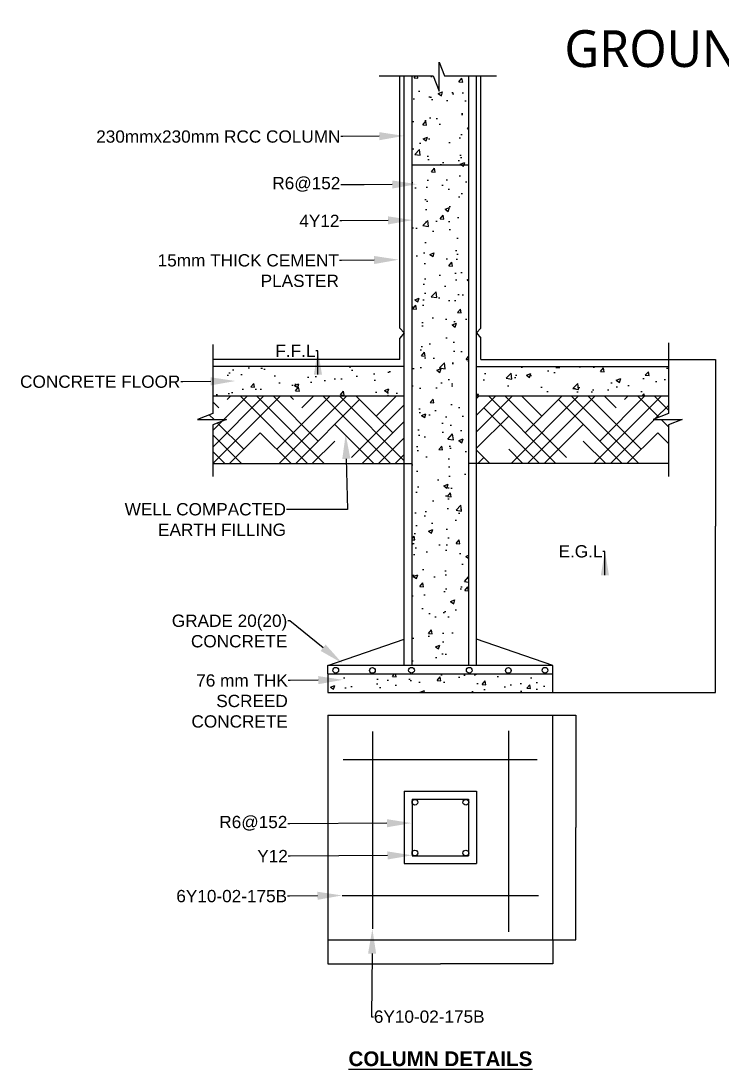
# Model space of a CAD drawing. Header units: millimetres. Extents: x 5566 to 76250, y 4768 to 55588.
# Drawn here: x 5566 to 16972, y 5361 to 22417 of the extents above; entities that cross this region are included whole.
import ezdxf
from ezdxf import colors
from ezdxf.entities.mleader import LeaderData, LeaderLine
from ezdxf.math import Vec2, Vec3

# ---------------------------------------------------------------- set-up
doc = ezdxf.new("R2010")
doc.units = ezdxf.units.MM
doc.layers.get('0').update_dxf_attribs({"color": 250})
doc.layers.get('Defpoints').update_dxf_attribs({"color": 255})
doc.styles.get("Standard").update_dxf_attribs({"font": 'arial.ttf'})
doc.styles.add('Trebuchet MS_6', font='trebuc.ttf', dxfattribs={"height": 600})
doc.dimstyles.get("Standard").update_dxf_attribs({"dimtxt": 0.18, "dimasz": 0.18, "dimexe": 0.18, "dimexo": 0.0625, "dimgap": 0.09, "dimtad": 0, "dimtih": 1, "dimtoh": 1, "dimdec": 4, "dimzin": 0, "dimdsep": 46, "dimtxsty": 'Standard', "dimcen": 0.09, "dimadec": 0, "dimazin": 0, "dimtfac": 1, "dimtdec": 4, "dimtofl": 0, "dimtmove": 0, "dimatfit": 3, "dimfxl": 1, "dimtolj": 1, "dimtzin": 0, "dimarcsym": 0})
pattern_1 = [(50, (-239.4, 6016.45), (728.739, -63.756), [76.2, -838.2]), (355, (-239.4, 6016.45), (-140.974, 764.227), [60.96, -670.562]), (100.4514, (-178.7, 6011.14), (587.765, 700.47), [64.76, -712.36]), (46.184, (-239.4, 6219.65), (1084.316, -168.17), [114.3, -1257.3]), (96.6356, (-149.1, 6205.6), (949.617, 989.704), [97.14, -1068.54]), (351.184, (-239.4, 6219.7), (949.617, 989.704), [91.44, -1005.84]), (21, (-137.8, 6168.85), (606.458, -409.06), [76.2, -838.2]), (326, (-137.8, 6168.85), (247.208, 736.752), [60.96, -670.56]), (71.4514, (-87.3, 6134.76), (853.666, 327.69), [64.76, -712.36]), (37.5, (-239.43, 6016.45), (12.3544, 338.2202), [0, -662.432, 0, -680.72, 0, -673.1]), (7.5, (-239.43, 6016.45), (267.2787, 400.7223), [0, -388.112, 0, -647.192, 0, -256.54]), (327.5, (-466, 6016.45), (542.3624, -22.915), [0, -254, 0, -792.48, 0, -1051.56]), (317.5, (-567.6, 6016.45), (592.517, 101.706), [0, -330.2, 0, -526.288, 0, -746.76])]

# ---------------------------------------------------------------- blocks, each defined once
blk = doc.blocks.new('*D469')
at = {"color": 0, "lineweight": -2, "transparency": 16777216}
for p, q in [((10559, 7462), (10559, 7073)), ((14219, 7462), (14219, 7073)), ((10560, 7074), (12389, 7074)), ((14219, 7074), (12390, 7074))]:
    blk.add_line(p, q, dxfattribs=at)
at = {"color": 0, "transparency": 16777216}
for points in [[(10560, 7074), (10560, 7073), (10559, 7074)], [(14219, 7074), (14219, 7073), (14219, 7074)]]:
    blk.add_solid(points, dxfattribs=at)
at = {"layer": 'Defpoints', "color": 0, "transparency": 16777216}
for p in [(10559, 7462), (14219, 7462), (14219, 7074)]:
    blk.add_point(p, dxfattribs=at)
at = {"color": 0, "transparency": 16777216, "insert": (12389, 7074), "char_height": 0.18, "attachment_point": 5}
blk.add_mtext('\\A1;3660.0000', dxfattribs=at)
blk = doc.blocks.new('*D468')
at = {"color": 0, "lineweight": -2, "transparency": 16777216}
for p, q in [((14220, 11122), (14594, 11122)), ((14594, 11122), (14594, 9292)), ((14594, 7462), (14594, 9292)), ((14220, 7462), (14594, 7462))]:
    blk.add_line(p, q, dxfattribs=at)
at = {"color": 0, "transparency": 16777216}
for points in [[(14594, 11122), (14594, 11122), (14594, 11122)], [(14594, 7462), (14594, 7462), (14594, 7462)]]:
    blk.add_solid(points, dxfattribs=at)
at = {"layer": 'Defpoints', "color": 0, "transparency": 16777216}
for p in [(14219, 11122), (14219, 7462), (14594, 7462)]:
    blk.add_point(p, dxfattribs=at)
at = {"color": 0, "transparency": 16777216, "insert": (14594, 9292), "char_height": 0.18, "attachment_point": 5}
blk.add_mtext('\\A1;3660.0000', dxfattribs=at)
blk = doc.blocks.new('*D467')
at = {"color": 0, "lineweight": -2, "transparency": 16777216}
for p, q in [((14220, 16906), (16864, 16906)), ((16864, 16905), (16864, 14196)), ((16864, 11487), (16864, 14196)), ((14220, 11486), (16864, 11486))]:
    blk.add_line(p, q, dxfattribs=at)
at = {"color": 0, "transparency": 16777216}
for points in [[(16864, 16905), (16864, 16905), (16864, 16906)], [(16864, 11487), (16864, 11487), (16864, 11486)]]:
    blk.add_solid(points, dxfattribs=at)
at = {"layer": 'Defpoints', "color": 0, "transparency": 16777216}
for p in [(14219, 16906), (16864, 16906), (14219, 11486)]:
    blk.add_point(p, dxfattribs=at)
at = {"color": 0, "transparency": 16777216, "insert": (16864, 14196), "char_height": 0.18, "attachment_point": 5}
blk.add_mtext('\\A1;5419.2388', dxfattribs=at)

msp = doc.modelspace()

# ---------------------------------------------------------------- hatches: boundary and pattern name
at = {"true_color": 0x000000}
h = msp.add_hatch(dxfattribs=at)
h.set_pattern_fill('AR-CONC', color=18, scale=4)
h.set_pattern_definition(pattern_1)
h.paths.add_polyline_path([(11800.36406, 16309.42425), (11800.36406, 16791.71766), (8686.38483, 16791.71766), (8686.38483, 16309.42425)])
h.paths.add_polyline_path([(16098.31003, 16309.42425), (16098.31003, 16791.71766), (12978.46336, 16791.71766), (12978.46336, 16309.42425)])
h = msp.add_hatch(dxfattribs=at)
h.set_pattern_fill('HOUND', color=18, scale=120, angle=225)
h.set_pattern_definition([(225, (-239.43, 6016.45), (-404.1115, -673.5192), [3048, -1524]), (315, (-239.43, 6016.45), (-404.1115, 673.5192), [3048, -1524])])
h.paths.add_polyline_path([(10559.45092, 15215.36641), (11800.36406, 15215.36641), (11800.36406, 16309.42425), (8686.38483, 16309.42425), (8686.38483, 16028.86873), (8436.90974, 15930.37654), (8909.09075, 15929.37654), (8686.38483, 15842.74497), (8686.38483, 15215.36641)])
h.paths.add_polyline_path([(14219.45092, 15215.36641), (16098.31003, 15215.36641), (16098.31003, 15842.74497), (16321.01595, 15929.37654), (15848.83494, 15930.37654), (16098.31003, 16028.86873), (16098.31003, 16309.42425), (12978.46336, 16309.42425), (12978.46336, 15215.36641)])

# ---------------------------------------------------------------- linework, layer by layer
at = {"color": 18, "true_color": 0x000000}
for p, q in [((11729.45092, 17418.08853), (11729.45092, 21524.32151)), ((11800.36406, 11925.67469), (11800.36406, 21524.32151)), ((11929.45092, 11925.67469), (11929.45092, 21524.32151)), ((12849.45092, 21524.32151), (12849.45092, 11925.67469)), ((12978.46336, 11927.27044), (12978.46336, 21524.32151)), ((13049.45092, 17418.08853), (13049.45092, 21524.32151)), ((11934.91946, 20074.15573), (12846.21442, 20074.15573)), ((11729.15841, 17418.39967), (11801.28609, 17341.6781)), ((13049.74342, 17418.39967), (12977.61575, 17341.6781)), ((11801.28609, 17341.6781), (11729.45092, 17257.15295)), ((11729.45092, 16905.67469), (11729.45092, 17257.15295)), ((12977.61575, 17341.6781), (13049.45092, 17257.15295)), ((13049.45092, 16905.67469), (13049.45092, 17257.15295)), ((11729.45092, 16905.67469), (8686.38483, 16905.67469)), ((13049.45092, 16905.67469), (16098.31003, 16905.67469)), ((11805.47712, 16791.71766), (8686.38483, 16791.71766)), ((12978.46336, 16791.71766), (16098.31003, 16791.71766)), ((11800.36406, 16309.42425), (8686.38483, 16309.42425)), ((16098.31003, 16309.42425), (12978.46336, 16309.42425)), ((8686.38483, 15215.36641), (10559.45092, 15215.36641)), ((10559.45092, 15215.36641), (11929.45092, 15215.36641)), ((14219.45092, 15215.36641), (12849.45092, 15215.36641)), ((16098.31003, 15215.36641), (14219.45092, 15215.36641)), ((10559.45092, 11925.67469), (11800.36406, 12357.71653)), ((14219.45092, 11925.67469), (12978.46336, 12357.71653)), ((14219.45092, 11925.67469), (10559.45092, 11925.67469)), ((10559.45092, 11790.43591), (10559.45092, 11925.67469)), ((10559.45092, 11790.43591), (14219.45092, 11790.43591)), ((10559.45092, 11790.43591), (10559.45092, 11486.43591)), ((14219.45092, 11486.43591), (14219.45092, 11925.67469)), ((10559.45092, 11486.43591), (14219.45092, 11486.43591)), ((10559.45092, 11121.81613), (14219.45092, 11121.81613)), ((10559.45092, 11121.81613), (10559.45092, 7461.81613)), ((14219.45092, 7461.81613), (14219.45092, 11121.81613)), ((11283.27444, 10853.58647), (11283.27444, 7640.06612)), ((13495.6274, 10862.04933), (13495.6274, 7594.41688)), ((10806.92166, 10397.9926), (13966.37359, 10397.9926)), ((11800.36406, 9880.90299), (11800.36406, 8702.72927)), ((11800.36406, 9880.90299), (12978.46336, 9880.90299)), ((11929.45092, 9751.81613), (11929.45092, 8831.81613)), ((11929.45092, 9751.81613), (12849.45092, 9751.81613)), ((12849.45092, 9751.81613), (12849.45092, 8831.81613)), ((12978.46336, 9880.90299), (12978.46336, 8702.72927)), ((11800.36406, 8702.72927), (12978.46336, 8702.72927)), ((11929.45092, 8831.81613), (12849.45092, 8831.81613)), ((10789.98989, 8185.63965), (13983.30536, 8185.63965)), ((10559.45092, 7461.81613), (14219.45092, 7461.81613))]:
    msp.add_line(p, q, dxfattribs=at)
for points in [[(11395.84558, 21524.32151), (12272.65154, 21524.32151), (12371.14373, 21274.84642), (12372.14373, 21747.02743), (12458.7753, 21524.32151), (13300.8376, 21524.32151)], [(8686.38483, 17153.34359), (8686.38483, 16028.86873), (8436.90974, 15930.37654), (8909.09075, 15929.37654), (8686.38483, 15842.74497), (8686.38483, 15000.68267)], [(16098.31003, 17180.4355), (16098.31003, 16028.86873), (15848.83494, 15930.37654), (16321.01595, 15929.37654), (16098.31003, 15842.74497), (16098.31003, 15000.68267)]]:
    msp.add_lwpolyline(points, dxfattribs=at)
for centre in [(10687.14194, 11850.33934), (11283.27444, 11847.02709), (11919.4313, 11850.3441), (12859.47054, 11850.3441), (13495.6274, 11847.02709), (14091.75989, 11850.33934), (11975.42349, 9701.31537), (12803.47834, 9701.31537), (11975.38158, 8876.20438), (12803.52025, 8876.20438)]:
    msp.add_circle(centre, 46.60428, dxfattribs=at)

# ---------------------------------------------------------------- texts
at = {"color": 18, "true_color": 0x000000, "insert": (14407.34647, 22266.7324), "char_height": 600, "width": 9964.975625, "attachment_point": 1, "style": 'Trebuchet MS_6', "bg_fill": 3, "box_fill_scale": 1.25, "bg_fill_color": 256, "bg_fill_true_color": 13158600, "bg_fill_transparency": 0}
msp.add_mtext('GROUND FLOOR PLAN', dxfattribs=at)
at = {"color": 18, "true_color": 0x000000, "insert": (10894.94817, 5647.85093), "char_height": 239.4411017, "attachment_point": 1}
msp.add_mtext_dynamic_manual_height_columns('{\\fArial|b1|i0|c0|p34;\\LCOLUMN DETAILS}', width=3358.8232645, gutter_width=1197.20551, heights=[0], dxfattribs=at)

# ---------------------------------------------------------------- dimensions: what is measured, and where the dimension line sits
at = {"color": 18, "true_color": 0x000000}
for base, p1, p2, picture, middle in [((16863.60719, 16905.67469), (14219.45092, 11486.43591), (14219.45092, 16905.67469), '*D467', (16863.60719, 14196.0553)), ((14593.60355, 7461.81613), (14219.45092, 11121.81613), (14219.45092, 7461.81613), '*D468', (14593.60355, 9291.81613))]:
    dim = msp.add_linear_dim(base=base, p1=p1, p2=p2, angle=90, dimstyle='Standard', dxfattribs=at)
    dim.commit()
    dim.dimension.update_dxf_attribs({"geometry": picture, "text_midpoint": middle})
dim = msp.add_linear_dim(base=(14219.45092, 7073.52063), p1=(10559.45092, 7461.81613), p2=(14219.45092, 7461.81613), dimstyle='Standard', dxfattribs=at)
dim.commit()
dim.dimension.update_dxf_attribs({"geometry": '*D469', "text_midpoint": (12389.45092, 7073.52063)})

# ---------------------------------------------------------------- leaders
ml = msp.add_multileader_mtext('Standard', dxfattribs=at)
ml.set_content('230mmx230mm RCC COLUMN', color=(0, 0, 0))
ml.set_leader_properties()
ml.build(insert=Vec2(0, 0))
ml.multileader.update_dxf_attribs({"arrow_head_size": 400})
ctx = ml.context
ctx.base_point, ctx.char_height, ctx.arrow_head_size, ctx.landing_gap_size, ctx.plane_origin = Vec3(6812.99154, 20534.15475), 200, 400, 8, Vec3(11381.53704, 21541.791)
ctx.text_align_type = 2
notes = []
notes.append((ctx, [(0, (1, 1, 0), (10804.23847, 20534.15475), (-1, 0), 32, [(0, [(11796.07209, 20546.44254)], 0, [])])]))
ctx.mtext.insert, ctx.mtext.alignment, ctx.mtext.flow_direction = Vec3(10764.23847, 20635.92828), 3, 5
ml = msp.add_multileader_mtext('Standard', dxfattribs=at)
ml.set_content('R6@152', color=(0, 0, 0))
ml.set_leader_properties()
ml.build(insert=Vec2(0, 0))
ml.multileader.update_dxf_attribs({"arrow_head_size": 400})
ctx = ml.context
ctx.base_point, ctx.char_height, ctx.arrow_head_size, ctx.landing_gap_size, ctx.plane_origin = Vec3(9684.22779, 19748.61449), 200, 400, 8, Vec3(11592.09504, 20756.25074)
ctx.text_align_type = 2
notes.append((ctx, [(0, (1, 1, 0), (11152.13797, 19748.61449), (-1, 0), 381.65097, [(0, [(12006.63008, 19760.90228)], 0, [])])]))
ctx.mtext.insert, ctx.mtext.alignment, ctx.mtext.flow_direction = Vec3(10762.487, 19878.01422), 3, 5
ml = msp.add_multileader_mtext('Standard', dxfattribs=at)
ml.set_content('4Y12', color=(0, 0, 0))
ml.set_leader_properties()
ml.build(insert=Vec2(0, 0))
ml.multileader.update_dxf_attribs({"arrow_head_size": 400})
ctx = ml.context
ctx.base_point, ctx.char_height, ctx.arrow_head_size, ctx.landing_gap_size, ctx.plane_origin = Vec3(10105.11974, 19163.41256), 200, 400, 8, Vec3(11524.03074, 20171.04882)
ctx.text_align_type = 2
notes.append((ctx, [(0, (1, 1, 0), (10787.36258, 19163.41256), (-1, 0), 32, [(0, [(11938.56578, 19175.70035)], 0, [])])]))
ctx.mtext.insert, ctx.mtext.alignment, ctx.mtext.flow_direction = Vec3(10747.36258, 19263.41256), 3, 5
ml = msp.add_multileader_mtext('Standard', dxfattribs=at)
ml.set_content('15mm THICK CEMENT^JPLASTER', color=(0, 0, 0))
ml.set_leader_properties()
ml.build(insert=Vec2(0, 0))
ml.multileader.update_dxf_attribs({"arrow_head_size": 400})
ctx = ml.context
ctx.base_point, ctx.char_height, ctx.arrow_head_size, ctx.landing_gap_size, ctx.plane_origin = Vec3(7817.55492, 18519.32544), 200, 400, 8, Vec3(11297.09635, 19526.96169)
ctx.text_align_type = 2
notes.append((ctx, [(0, (1, 1, 0), (10778.92463, 18519.32544), (-1, 0), 32, [(0, [(11711.6314, 18531.61323)], 0, [])])]))
ctx.mtext.insert, ctx.mtext.alignment, ctx.mtext.flow_direction = Vec3(10738.92463, 18621.03076), 3, 5
ml = msp.add_multileader_mtext('Standard', dxfattribs=at)
ml.set_content('F.F.L', color=(0, 0, 0))
ml.set_leader_properties()
ml.build(insert=Vec2(0, 0))
ml.multileader.update_dxf_attribs({"arrow_head_size": 400})
ctx = ml.context
ctx.base_point, ctx.char_height, ctx.arrow_head_size, ctx.landing_gap_size, ctx.plane_origin = Vec3(9730.52257, 17048.97569), 200, 400, 8, Vec3(10837.57923, 18056.61194)
ctx.text_align_type = 2
notes.append((ctx, [(0, (1, 1, 0), (10397.62216, 17048.97569), (-1, 0), 32, [(0, [(10397.62216, 17061.26348)], 0, [])])]))
ctx.mtext.insert, ctx.mtext.alignment, ctx.mtext.flow_direction = Vec3(10357.62216, 17148.97569), 3, 5
ml = msp.add_multileader_mtext('Standard', dxfattribs=at)
ml.set_content('CONCRETE FLOOR', color=(0, 0, 0))
ml.set_leader_properties()
ml.build(insert=Vec2(0, 0))
ml.multileader.update_dxf_attribs({"arrow_head_size": 400})
ctx = ml.context
ctx.base_point, ctx.char_height, ctx.arrow_head_size, ctx.landing_gap_size, ctx.plane_origin = Vec3(5561.32442, 16545.22025), 200, 400, 8, Vec3(8639.73169, 17552.8565)
ctx.text_align_type = 2
notes.append((ctx, [(0, (1, 1, 0), (8199.77462, 16545.22025), (-1, 0), 32, [(0, [(9054.26674, 16557.50804)], 0, [])])]))
ctx.mtext.insert, ctx.mtext.alignment, ctx.mtext.flow_direction = Vec3(8159.77462, 16646.92557), 3, 5
ml = msp.add_multileader_mtext('Standard', dxfattribs=at)
ml.set_content('WELL COMPACTED^JEARTH FILLING', color=(0, 0, 0))
ml.set_leader_properties()
ml.build(insert=Vec2(0, 0))
ml.multileader.update_dxf_attribs({"arrow_head_size": 400})
ctx = ml.context
ctx.base_point, ctx.char_height, ctx.arrow_head_size, ctx.landing_gap_size, ctx.plane_origin = Vec3(7263.65768, 14468.62787), 200, 400, 8, Vec3(10434.62528, 15476.26412)
ctx.text_align_type = 2
notes.append((ctx, [(0, (1, 1, 0), (10880.55811, 14468.62787), (-1, 0), 995.57982, [(0, [(10849.16032, 15690.39826)], 0, [])])]))
ctx.mtext.insert, ctx.mtext.alignment, ctx.mtext.flow_direction = Vec3(9876.97828, 14570.33319), 3, 5
ml = msp.add_multileader_mtext('Standard', dxfattribs=at)
ml.set_content('E.G.L', color=(0, 0, 0))
ml.set_leader_properties()
ml.build(insert=Vec2(0, 0))
ml.multileader.update_dxf_attribs({"arrow_head_size": 400})
ctx = ml.context
ctx.base_point, ctx.char_height, ctx.arrow_head_size, ctx.landing_gap_size, ctx.plane_origin = Vec3(14336.05401, 13784.17261), 200, 400, 8, Vec3(15506.27574, 14791.80887)
ctx.text_align_type = 2
notes.append((ctx, [(0, (1, 1, 0), (15066.31867, 13784.17261), (-1, 0), 32, [(0, [(15066.31867, 13796.4604)], 0, [])])]))
ctx.mtext.insert, ctx.mtext.alignment, ctx.mtext.flow_direction = Vec3(15026.31867, 13885.87794), 3, 5
ml = msp.add_multileader_mtext('Standard', dxfattribs=at)
ml.set_content('GRADE 20(20)^JCONCRETE', color=(0, 0, 0))
ml.set_leader_properties()
ml.build(insert=Vec2(0, 0))
ml.multileader.update_dxf_attribs({"arrow_head_size": 400})
ctx = ml.context
ctx.base_point, ctx.char_height, ctx.arrow_head_size, ctx.landing_gap_size, ctx.plane_origin = Vec3(8037.2908, 12654.4021), 200, 400, 8, Vec3(10379.136, 13662.03835)
ctx.text_align_type = 2
notes.append((ctx, [(0, (1, 1, 0), (9939.17893, 12654.4021), (-1, 0), 32, [(0, [(10793.67105, 11965.32308)], 0, [])])]))
ctx.mtext.insert, ctx.mtext.alignment, ctx.mtext.flow_direction = Vec3(9899.17893, 12756.10742), 3, 5
ml = msp.add_multileader_mtext('Standard', dxfattribs=at)
ml.set_content('76 mm THK^JSCREED^JCONCRETE', color=(0, 0, 0))
ml.set_leader_properties()
ml.build(insert=Vec2(0, 0))
ml.multileader.update_dxf_attribs({"arrow_head_size": 400})
ctx = ml.context
ctx.base_point, ctx.char_height, ctx.arrow_head_size, ctx.landing_gap_size, ctx.plane_origin = Vec3(8360.76351, 11682.41027), 200, 400, 8, Vec3(10387.60189, 12690.04652)
ctx.text_align_type = 2
notes.append((ctx, [(0, (1, 1, 0), (9947.64482, 11682.41027), (-1, 0), 32, [(0, [(10802.13694, 11694.69806)], 0, [])])]))
ctx.mtext.insert, ctx.mtext.alignment, ctx.mtext.flow_direction = Vec3(9907.64482, 11784.11559), 3, 5
ml = msp.add_multileader_mtext('Standard', dxfattribs=at)
ml.set_content('R6@152', color=(0, 0, 0))
ml.set_leader_properties()
ml.build(insert=Vec2(0, 0))
ml.multileader.update_dxf_attribs({"arrow_head_size": 400})
ctx = ml.context
ctx.base_point, ctx.char_height, ctx.arrow_head_size, ctx.landing_gap_size, ctx.plane_origin = Vec3(8821.78924, 9351.03557), 200, 400, 8, Vec3(11506.23043, 10358.67182)
ctx.text_align_type = 2
notes.append((ctx, [(0, (1, 1, 0), (9940.04845, 9351.03557), (-1, 0), 32, [(0, [(11920.76548, 9363.32336)], 0, [])])]))
ctx.mtext.insert, ctx.mtext.alignment, ctx.mtext.flow_direction = Vec3(9900.04845, 9480.4353), 3, 5
ml = msp.add_multileader_mtext('Standard', dxfattribs=at)
ml.set_content('Y12', color=(0, 0, 0))
ml.set_leader_properties()
ml.build(insert=Vec2(0, 0))
ml.multileader.update_dxf_attribs({"arrow_head_size": 400})
ctx = ml.context
ctx.base_point, ctx.char_height, ctx.arrow_head_size, ctx.landing_gap_size, ctx.plane_origin = Vec3(9418.43948, 8826.392), 200, 400, 8, Vec3(10387.97908, 9834.02825)
ctx.text_align_type = 2
notes.append((ctx, [(0, (1, 1, 0), (9948.02201, 8826.392), (-1, 0), 32, [(0, [(11929.45092, 8838.67978)], 0, [])])]))
ctx.mtext.insert, ctx.mtext.alignment, ctx.mtext.flow_direction = Vec3(9908.02201, 8926.392), 3, 5
ml = msp.add_multileader_mtext('Standard', dxfattribs=at)
ml.set_content('6Y10-02-175B', color=(0, 0, 0))
ml.set_leader_properties()
ml.build(insert=Vec2(0, 0))
ml.multileader.update_dxf_attribs({"arrow_head_size": 400})
ctx = ml.context
ctx.base_point, ctx.char_height, ctx.arrow_head_size, ctx.landing_gap_size, ctx.plane_origin = Vec3(8110.96298, 8173.35186), 200, 400, 8, Vec3(10375.45484, 9180.98811)
ctx.text_align_type = 2
notes.append((ctx, [(0, (1, 1, 0), (9935.49777, 8173.35186), (-1, 0), 32, [(0, [(10789.98989, 8185.63965)], 0, [])])]))
ctx.mtext.insert, ctx.mtext.alignment, ctx.mtext.flow_direction = Vec3(9895.49777, 8275.05718), 3, 5
ml = msp.add_multileader_mtext('Standard', dxfattribs=at)
ml.set_content('6Y10-02-175B', color=(0, 0, 0))
ml.set_leader_properties()
ml.build(insert=Vec2(0, 0))
ml.multileader.update_dxf_attribs({"arrow_head_size": 400})
ctx = ml.context
ctx.base_point, ctx.char_height, ctx.arrow_head_size, ctx.landing_gap_size, ctx.plane_origin = Vec3(11299.33097, 6211.65357), 200, 400, 8, Vec3(10827.3739, 7219.28982)
notes.append((ctx, [(0, (1, 1, 0), (11267.33097, 6211.65357), (1, 0), 32, [(0, [(11283.27444, 7640.06612)], 0, [])])]))
ctx.mtext.insert, ctx.mtext.flow_direction = Vec3(11307.33097, 6313.35889), 5
for ctx, leaders in notes:
    for number, flags, end, landing, length, lines in leaders:
        leader = LeaderData()
        leader.index, (leader.has_last_leader_line, leader.has_dogleg_vector, leader.attachment_direction) = number, flags
        leader.last_leader_point, leader.dogleg_vector, leader.dogleg_length = Vec3(end), Vec3(landing), length
        for number, points, colour, breaks in lines:
            line = LeaderLine()
            line.index, line.vertices, line.color, line.breaks = number, Vec3.list(points), colors.encode_raw_color(colour), breaks
            leader.lines.append(line)
        ctx.leaders.append(leader)

# ---------------------------------------------------------------- next in the draw order: hatches: boundary and pattern name
at = {"true_color": 0x000000}
h = msp.add_hatch(dxfattribs=at)
h.set_pattern_fill('AR-CONC', color=18, scale=4)
h.set_pattern_definition(pattern_1)
h.paths.add_polyline_path([(10559.45092, 11790.43591), (10559.45092, 11486.43591), (14219.45092, 11486.43591), (14219.45092, 11790.43591)])
h.paths.add_polyline_path([(11929.45092, 11925.67469), (12849.45092, 11925.67469), (12849.45092, 21524.32151), (12458.7753, 21524.32151), (12372.14373, 21747.02743), (12371.14373, 21274.84642), (12272.65154, 21524.32151), (11929.45092, 21524.32151)])

doc.saveas('drawing.dxf')
